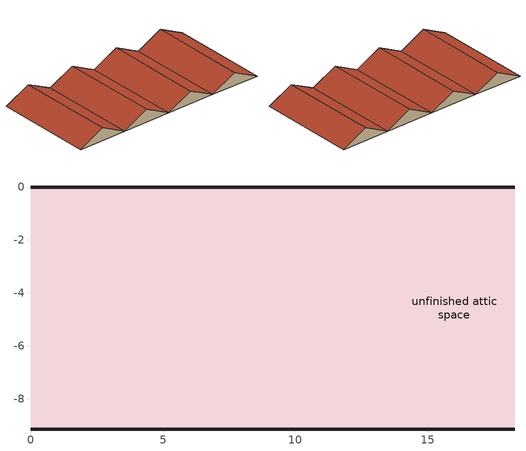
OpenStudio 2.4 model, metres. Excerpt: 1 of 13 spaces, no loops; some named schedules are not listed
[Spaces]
unfinished attic space
 floor to living space (FinInsUnfinUAFloor 1): 0,-9.14 0,0 4.57,0 4.57,-9.14 z2.44
 floor to living space|unit 2 (FinInsUnfinUAFloor 1): 4.57,-9.14 4.57,0 9.14,0 9.14,-9.14 z2.44
 floor to living space|unit 3 (FinInsUnfinUAFloor 1): 9.14,-9.14 9.14,0 13.72,0 13.72,-9.14 z2.44
 floor to living space|unit 4 (FinInsUnfinUAFloor 1): 13.72,-9.14 13.72,0 18.29,0 18.29,-9.14 z2.44
 wall outside (Construction 1): 2.29,-9.14,3.58 0,-9.14,2.44 4.57,-9.14,2.44; 2.29,0,3.58 4.57,0,2.44 0,0,2.44; 6.86,-9.14,3.58 4.57,-9.14,2.44 9.14,-9.14,2.44; 6.86,0,3.58 9.14,0,2.44 4.57,0,2.44; 11.43,-9.14,3.58 9.14,-9.14,2.44 13.72,-9.14,2.44; 11.43,0,3.58 13.72,0,2.44 9.14,0,2.44; 16,-9.14,3.58 13.72,-9.14,2.44 18.29,-9.14,2.44; 16,0,3.58 18.29,0,2.44 13.72,0,2.44
 roof outside (UnfinInsExtRoof 2): 2.29,0,3.58 0,0,2.44 0,-9.14,2.44 2.29,-9.14,3.58; 2.29,-9.14,3.58 4.57,-9.14,2.44 4.57,0,2.44 2.29,0,3.58; 6.86,-9.14,3.58 9.14,-9.14,2.44 9.14,0,2.44 6.86,0,3.58; 6.86,0,3.58 4.57,0,2.44 4.57,-9.14,2.44 6.86,-9.14,3.58; 11.43,-9.14,3.58 13.72,-9.14,2.44 13.72,0,2.44 11.43,0,3.58; 11.43,0,3.58 9.14,0,2.44 9.14,-9.14,2.44 11.43,-9.14,3.58; 16,-9.14,3.58 18.29,-9.14,2.44 18.29,0,2.44 16,0,3.58; 16,0,3.58 13.72,0,2.44 13.72,-9.14,2.44 16,-9.14,3.58
[Building]
Building: Standards Number of Stories=2; Standards Number of Above Ground Stories=1; Standards Building Type=singlefamilyttached; Standards Number of Living Units=4
[Site]
Denver Intl Ap_CO_USA: Latitude {deg}=39.83; Longitude {deg}=-104.65; Time Zone {hr}=-7; Elevation {m}=1650; Terrain=Suburbs
[ClimateZones]
Climate Zone Institution Name 2=Building America; Climate Zone Document Year 2=0; Climate Zone Value 2=Cold
[Site:WaterMainsTemperature]
Calculation Method=Correlation; Annual Average Outdoor Air Temperature {C}=10.8753; Maximum Difference In Monthly Average Outdoor Air Temperatures {deltaC}=23.1524
[Site:GroundTemperature:BuildingSurface]
6.71281, 4.94206, 4.80025, 5.64056, 9.01395, 12.3716, 15.2825, 17.1265, 17.2832, 15.7834, 12.9467, 9.69205
[Site:GroundTemperature:Deep]
10.8753, 10.8753, 10.8753, 10.8753, 10.8753, 10.8753, 10.8753, 10.8753, 10.8753, 10.8753, 10.8753, 10.8753
[Material] Roughness=Rough
Name | Thickness {m} | Conductivity {W/m-K} | Density {kg/m3} | Specific Heat {J/kg-K} | Thermal Absorptance | Solar Absorptance | Visible Absorptance
UAAdditionalCeilingIns | 0.12827 | 0.0411113 | 16.02 | 1046.75
UATrussandIns | 0.0889 | 0.0436674 | 50.7834 | 1165.1
UARoofIns | 0.18415 | 8.02398 | 37.0049 | 1207.88
ResRoofMaterial | 0.009525 | 0.162714 | 1121.4 | 1465.45 | 0.91 | 0.85 | 0.85
ResRoofSheathing | 0.01905 | 0.115458 | 512.64 | 1214.23
ResExtFinish | 0.009525 | 0.089435 | 177.822 | 1046.75 | 0.9 | 0.3 | 0.3
ResCeilingMass1 | 0.0127 | 0.160291 | 801 | 837.4 | 0.9 | 0.3 | 0.1
[Construction]
UnfinInsExtRoof 2: ResRoofMaterial, ResRoofSheathing, UARoofIns
Construction 1: ResExtFinish
FinInsUnfinUAFloor 1: UATrussandIns, UAAdditionalCeilingIns, ResCeilingMass1
[WindowMaterial:Shade]
CoolingShade: Solar Transmittance=0.999; Solar Reflectance=0.00099; Visible Transmittance=0.999; Visible Reflectance=0.00099; Thermal Hemispherical Emissivity=1e-005; Thermal Transmittance=0.999; Thickness {m}=0.0001; Conductivity {W/m-K}=10000; Shade to Glass Distance {m}=0.001; Top Opening Multiplier=0; Bottom Opening Multiplier=0; Left-Side Opening Multiplier=0; Right-Side Opening Multiplier=0; Airflow Permeability=0
[BuildingUnit]
EPWWeatherInfo: Building Unit Type=Residential; Building Unit Feature Name 1=EPWHeaderCity; Building Unit Feature Data Type 1=String; Building Unit Feature Value 1=Denver Intl Ap; Building Unit Feature Name 2=EPWHeaderState; Building Unit Feature Data Type 2=String; Building Unit Feature Value 2=CO; Building Unit Feature Name 3=EPWHeaderCountry; Building Unit Feature Data Type 3=String; Building Unit Feature Value 3=USA; Building Unit Feature Name 4=EPWHeaderDataSource; Building Unit Feature Data Type 4=String; Building Unit Feature Value 4=TMY3; Building Unit Feature Name 5=EPWHeaderStation; Building Unit Feature Data Type 5=String; Building Unit Feature Value 5=725650; Building Unit Feature Name 6=EPWHeaderLatitude; Building Unit Feature Data Type 6=Double; Building Unit Feature Value 6=39.83; Building Unit Feature Name 7=EPWHeaderLongitude; Building Unit Feature Data Type 7=Double; Building Unit Feature Value 7=-104.65; Building Unit Feature Name 8=EPWHeaderTimezone; Building Unit Feature Data Type 8=Double; Building Unit Feature Value 8=-7; Building Unit Feature Name 9=EPWHeaderAltitude; Building Unit Feature Data Type 9=Double; Building Unit Feature Value 9=5413.39; Building Unit Feature Name 10=EPWHeaderLocalPressure; Building Unit Feature Data Type 10=Double; Building Unit Feature Value 10=0.819376; Building Unit Feature Name 11=EPWDataAnnualAvgDrybulb; Building Unit Feature Data Type 11=Double; Building Unit Feature Value 11=51.5756; Building Unit Feature Name 12=EPWDataAnnualMinDrybulb; Building Unit Feature Data Type 12=Double; Building Unit Feature Value 12=-2.92; Building Unit Feature Name 13=EPWDataAnnualMaxDrybulb; Building Unit Feature Data Type 13=Double; Building Unit Feature Value 13=104; Building Unit Feature Name 14=EPWDataCDD50F; Building Unit Feature Data Type 14=Double; Building Unit Feature Value 14=3072.29; Building Unit Feature Name 15=EPWDataCDD65F; Building Unit Feature Data Type 15=Double; Building Unit Feature Value 15=883.62; Building Unit Feature Name 16=EPWDataHDD50F; Building Unit Feature Data Type 16=Double; Building Unit Feature Value 16=2497.19; Building Unit Feature Name 17=EPWDataHDD65F; Building Unit Feature Data Type 17=Double; Building Unit Feature Value 17=5783.52; Building Unit Feature Name 18=EPWDataAnnualAvgWindspeed; Building Unit Feature Data Type 18=Double; Building Unit Feature Value 18=3.91653; Building Unit Feature Name 19=EPWDataMonthlyAvgDrybulbs; Building Unit Feature Data Type 19=String; Building Unit Feature Value 19=33.4191935483871,31.90142857142857,43.02620967741937,42.48624999999999,59.877741935483854,73.57574999999997,72.07975806451608,72.70008064516134,66.49200000000006,50.079112903225806,37.218250000000005,34.582177419354835; Building Unit Feature Name 20=EPWDataMainsDailyTemps; Building Unit Feature Data Type 20=String; Building Unit Feature Value 20=50.07624256468852,49.9657852697145,49.85758155416448,49.751663461543984,49.64806235849292,49.546808925496705,49.447933147800505,49.351464306529365,49.25743097001694,49.16586098534519,49.07678147009777,48.9902188043294,48.906198622753685,48.82474580715159,48.74588447900296,48.66963799234321,48.59602892684719,48.52507908114245,48.45680946635381,48.391240299881055,48.32839099941181,48.26828017717112,48.21092563440966,48.15634435613204,48.10455250606684,48.05556542187992,48.00939761063228,47.96606274448393,47.92557365664505,47.887942337575495,47.853179931434,47.82129673277788,47.79230218351444,47.76620487010481,47.743012521021186,47.72273200445808,47.705369326298396,47.6909296283348,47.679417186747095,47.67083541083581,47.665186842012595,47.662473153047614,47.66269514757414,47.66585275985061,47.67194505478005,47.68097022818702,47.6929256073519,47.70780765180238,47.725611954361966,47.746333242455066,47.769965379668484,47.796501367568624,47.82593334777399,47.85825260428242,47.89344956605221,47.931513809836495,47.972434063270015,48.01619820820728,48.06279328431128,48.11220549289157,48.16442020099056,48.21942194571703,48.2771944388252,48.33772057153844,48.40098241961582,48.466961248660226,48.53563751966634,48.606990894806984,48.68100024345593,48.75764364844555,48.83689841255739,48.91874106524372,49.00314736957813,49.090092329433034,49.179550196882076,49.27149447982511,49.36589794983359,49.46273265021402,49.56196990428706,49.663580323879835,49.76753381802899,49.87379960189182,49.98234620586294,50.09314148489369,50.20615262801157,50.32134616803694,50.43868799149398,50.558143348713074,50.679676864121596,50.80325254672008,50.928833800740556,51.056383436484104,51.18586368133418,51.317236190942644,51.450462060585075,51.58550183668202,51.72231552848283,51.8608626199085,52.001102081550165,52.14299238281953,52.28649150424779,52.431556949929295,52.57814576010629,52.72621452389105,52.87571939212163,53.02661609034733,53.1788599319402,53.33240583132853,53.48720831734851,53.64322154671014,53.80039931757321,53.95869508322959,54.11806196588759,54.27845277055436,54.43981999901223,54.60211586388488,54.76529230278913,54.92930099256811,55.09409336360176,55.25962061419023,55.42583372500605,55.59268347361075,55.76012044903158,55.928095066394164,56.09655758160655,56.26545810609043,56.434746621555234,56.60437299481053,56.77428699261249,56.94443829654001,57.11477651789601,57.28525121262962,57.45581189627462,57.626408058900026,57.79698918006809,57.96750474379542,58.13790425351288,58.30813724701959,58.47815331142689,58.64790209808762,58.81733333750638,58.98639685422639,59.15504258168846,59.32322057705774,59.49088103601378,59.65797430749968,59.8244509084257,59.99026153832327,60.155357093944815,60.319688683805246,60.483207642660695,60.645865545920266,60.80761422398652,60.96840577652046,61.12819258662674,61.28692733495497,61.44456301371288,61.601052940587266,61.756350772568474,61.91041051967448,62.06318655857034,62.21463364607915,62.3647069325804,62.513361975291694,62.66055475143013,62.8062416712492,62.95037959094745,63.092925825445185,63.23383816102518,63.37307486783391,63.510594712239424,63.64635696904234,63.780321433536166,63.91244843341359,64.04269884051503,64.17103408241611,64.29741615385046,64.42180762796467,64.54417166740183,64.66447203521064,64.7826731055766,64.89873987437228,65.01263796952341,65.1243336611879,65.23379387174461,65.3409861855889,65.44587885873234,65.54844082820324,65.64864172124577,65.7464518643145,65.84184229186198,65.93478475491656,66.02525172944816,66.1132164245191,66.19865279021808,66.28153552537464,66.36184008505177,66.43954268781472,66.51462032277367,66.5870507563981,66.65681253910113,66.72388501159155,66.78824831099192,66.84988337672074,66.90877195613707,66.96489660994588,67.01824071736252,67.06878848103484,67.1165249317214,67.16143593272444,67.20350818407641,67.24272922647855,67.27908744499064,67.31257207247062,67.34317319276323,67.37088174363653,67.3956895194656,67.41758917366263,67.43657422085245,67.45263903879312,67.46577887004098,67.47598982335947,67.48326887487147,67.48761386895481,67.48902351888066,67.48749740719454,67.48303598583998,67.47564057602465,67.4653133678291,67.45205741955826,67.43587665683563,67.41677587144085,67.3947607198906,67.36983772176349,67.34201425776935,67.31129856756353,67.27769974730674,67.24122774697138,67.2018933673949,67.15970825708125,67.11468490875131,67.06683665564324,67.016177667564,66.96272294669309,66.9064883231398,66.84749045025528,66.78574679970077,66.72127565627359,66.65409611249221,66.58422806294226,66.51169219838482,66.43650999962918,66.3587037311714,66.27829643460095,66.19531192177712,66.10977476777741,66.0217103036198,65.93114460876124,65.8381045033745,65.74261754040552,65.64471199741399,65.54441686819918,65.44176185421362,65.33677735576744,65.22949446302547,65.11994494680027,65.00816124914347,64.89417647373837,64.77802437609661,64.65973935356176,64.53935643512291,64.41691127104114,64.29244012229206,64.16597984982745,64.03756790365921,63.907242311768954,63.77504166884635,63.64100512485964,63.50517237346182,63.36758364023565,63.22827967078132,63.08730171864996,62.94469153312682,62.8004913468676,62.65474386339169,62.50749224443585,62.35878009717235,62.20865146129508,62.057150795977584,61.90432296670698,61.75021323199739,61.594867229987095,61.43833096492323,61.280650793538065,61.12187341132087,60.96204583868955,60.80121540706591,60.63942974485897,60.47673676336026,60.313184642555285,60.14882181685554,59.98369696075508,59.81785897441608,59.65135696918745,59.484240253061,59.31655831606938,59.14836081563002,58.979697561839586,58.810618502723216,58.6411737094428,58.471413361469004,58.30138773172097,58.131147171678556,57.96074209647117,57.79022296994788,57.61964028973289,57.4490445722713,57.27848633786901,57.10801609573171,56.937684329007,56.7675414798343,56.59763793440687,56.42802400805046,56.25874993032284,56.08986583013886,55.92142172092521,55.75346748580941,55.5860528628474,55.419227430294114,55.253040591921305,55.08754156238711,54.92277935266162,54.75880275551268,54.595660331056436,54.4334003923767,54.27207099121744,54.11171990375278,53.95239461643853,53.79414231194946,53.63700985520665,53.481043779498904,53.32629027270227,53.17279516360208,53.02060390832105,52.86976157685794,52.720312839740515,52.57230195479677,52.42577275404838,52.280768630730314,52.13733252644028,51.995506918421995,51.85533380698598,51.71685470307155,51.580110615953686,51.44514204109864,51.31198894817151,51.180690769199586,51.051286386894986,50.92381412313986,50.79831172763779,50.67481636673449,50.553364612411414,50.433992431455266,50.3167351748068,50.20162756709197; Building Unit Feature Name 21=EPWDataMainsMonthlyTemps; Building Unit Feature Data Type 21=String; Building Unit Feature Value 21=48.74588447900296,47.67194505478005,49.179550196882076,52.87571939212163,57.79698918006809,62.66055475143013,66.19865279021808,67.48902351888066,66.19531192177712,62.65474386339169,57.79022296994788,52.86976157685794; Building Unit Feature Name 22=EPWDataMainsAvgTemp; Building Unit Feature Data Type 22=Double; Building Unit Feature Value 22=57.5779; Building Unit Feature Name 23=EPWDataGroundMonthlyTemps; Building Unit Feature Data Type 23=String; Building Unit Feature Value 23=44.08306285945173,40.89570904991865,40.64045432632048,42.153016571250646,48.225111118704206,54.268919273837525,59.508577937551024,62.82777283423508,63.10975667174995,60.41014950381947,55.304105212311526,49.445696474514364; Building Unit Feature Name 24=EPWDataWSF; Building Unit Feature Data Type 24=Double; Building Unit Feature Value 24=0.59; Building Unit Feature Name 25=EPWDataMonthlyAvgDailyHighDrybulbs; Building Unit Feature Data Type 25=String; Building Unit Feature Value 25=47.41032258064516,46.58642857142857,55.15032258064517,53.708,72.80193548387098,88.67600000000002,86.1858064516129,85.87225806451613,82.082,63.18064516129033,48.73400000000001,48.87935483870968; Building Unit Feature Name 26=EPWDataMonthlyAvgDailyLowDrybulbs; Building Unit Feature Data Type 26=String; Building Unit Feature Value 26=19.347741935483874,19.856428571428573,30.316129032258065,31.112,47.41612903225806,57.901999999999994,59.063870967741934,60.956774193548384,52.352000000000004,38.41612903225806,27.002000000000002,23.02903225806451; Building Unit Feature Name 27=EPWDesignHeatingDrybulb; Building Unit Feature Data Type 27=Double; Building Unit Feature Value 27=6.8; Building Unit Feature Name 28=EPWDesignHeatingWindspeed; Building Unit Feature Data Type 28=Double; Building Unit Feature Value 28=12; Building Unit Feature Name 29=EPWDesignCoolingDrybulb; Building Unit Feature Data Type 29=Double; Building Unit Feature Value 29=91.76; Building Unit Feature Name 30=EPWDesignCoolingWetbulb; Building Unit Feature Data Type 30=Double; Building Unit Feature Value 30=60.08; Building Unit Feature Name 31=EPWDesignCoolingHumidityRatio; Building Unit Feature Data Type 31=Double; Building Unit Feature Value 31=0.00605039; Building Unit Feature Name 32=EPWDesignCoolingWindspeed; Building Unit Feature Data Type 32=Double; Building Unit Feature Value 32=4.2; Building Unit Feature Name 33=EPWDesignDailyTemperatureRange; Building Unit Feature Data Type 33=Double; Building Unit Feature Value 33=27.36; Building Unit Feature Name 34=EPWDesignDehumidDrybulb; Building Unit Feature Data Type 34=Double; Building Unit Feature Value 34=67.28; Building Unit Feature Name 35=EPWDesignDehumidHumidityRatio; Building Unit Feature Data Type 35=Double; Building Unit Feature Value 35=0.0122954; Building Unit Feature Name 36=EPWDesignCoolingDirectNormal; Building Unit Feature Data Type 36=Double; Building Unit Feature Value 36=985; Building Unit Feature Name 37=EPWDesignCoolingDiffuseHorizontal; Building Unit Feature Data Type 37=Double; Building Unit Feature Value 37=84; Building Unit Feature Name 38=SizingInfoSpaceWallsInsulated|finished basement space|unit 2; Building Unit Feature Data Type 38=Boolean; Building Unit Feature Value 38=true; Building Unit Feature Name 39=SizingInfoSpaceCeilingInsulated|finished basement space|unit 2; Building Unit Feature Data Type 39=Boolean; Building Unit Feature Value 39=false; Building Unit Feature Name 40=SizingInfoSpaceWallsInsulated|finished basement space; Building Unit Feature Data Type 40=Boolean; Building Unit Feature Value 40=true; Building Unit Feature Name 41=SizingInfoSpaceCeilingInsulated|finished basement space; Building Unit Feature Data Type 41=Boolean; Building Unit Feature Value 41=false; Building Unit Feature Name 42=SizingInfoSpaceWallsInsulated|finished basement space|unit 3; Building Unit Feature Data Type 42=Boolean; Building Unit Feature Value 42=true; Building Unit Feature Name 43=SizingInfoSpaceCeilingInsulated|finished basement space|unit 3; Building Unit Feature Data Type 43=Boolean; Building Unit Feature Value 43=false; Building Unit Feature Name 44=SizingInfoSpaceWallsInsulated|finished basement space|unit 4; Building Unit Feature Data Type 44=Boolean; Building Unit Feature Value 44=true; Building Unit Feature Name 45=SizingInfoSpaceCeilingInsulated|finished basement space|unit 4; Building Unit Feature Data Type 45=Boolean; Building Unit Feature Value 45=false
[ThermalZone] Use Ideal Air Loads=No
Name | Volume {m3}
unfinished attic zone
res ds_u 2 ret air zone; res ds_u 1 ret air zone; res ds_u 3 ret air zone; res ds_u 4 ret air zone | 0
[Sizing:Zone] Zone Cooling Design Supply Air Temperature Input Method=SupplyAirTemperature; Zone Cooling Design Supply Air Temperature {C}=14; Zone Cooling Design Supply Air Temperature Difference {deltaC}=11.11; Zone Heating Design Supply Air Temperature Input Method=SupplyAirTemperature; Zone Heating Design Supply Air Temperature {C}=40; Zone Heating Design Supply Air Temperature Difference {deltaC}=11.11; Zone Cooling Design Supply Air Humidity Ratio {kg-H2O/kg-air}=0.0085; Zone Heating Design Supply Air Humidity Ratio {kg-H2O/kg-air}=0.008; Cooling Design Air Flow Method=DesignDay; Heating Design Air Flow Method=DesignDay; Account for Dedicated Outdoor Air System=No; Dedicated Outdoor Air System Control Strategy=NeutralSupplyAir; Dedicated Outdoor Air Low Setpoint Temperature for Design {C}=autosize; Dedicated Outdoor Air High Setpoint Temperature for Design {C}=autosize
unfinished attic zone; res ds_u 2 ret air zone; res ds_u 1 ret air zone; res ds_u 3 ret air zone; res ds_u 4 ret air zone
[Space]
Name | Thermal Zone
unfinished attic space | unfinished attic zone
res ds_u 2 ret air space | res ds_u 2 ret air zone
res ds_u 1 ret air space | res ds_u 1 ret air zone
res ds_u 3 ret air space | res ds_u 3 ret air zone
res ds_u 4 ret air space | res ds_u 4 ret air zone
[ShadingControl]
WindowShadingControl: Shading Type=InteriorShade; Shading Device Material=CoolingShade; Shading Control Type=OnIfScheduleAllows; Schedule=residential window shading schedule; Shading Control Is Scheduled=Yes
[SpaceInfiltration:EffectiveLeakageArea]
res infil|unfinished attic space: Space or SpaceType=unfinished attic space; Schedule=Always On Discrete; Effective Air Leakage Area {cm2}=5568.61; Stack Coefficient=7.9433e-05; Wind Coefficient=1.67322e-05
[EnergyManagementSystem:Sensor]
Name | Output Variable or Output Meter | Output Variable or Output Meter Index Key
res_nv_u_2_pb_s; res_nv_u_1_pb_s; res_nv_u_3_pb_s; res_nv_u_4_pb_s | Site Outdoor Air Barometric Pressure
res_nv_u_2_wt_s; res_nv_u_1_wt_s; res_nv_u_3_wt_s; res_nv_u_4_wt_s | Site Outdoor Air Humidity Ratio
res_af_u_2_vw_s; res_af_u_1_vw_s; res_af_u_3_vw_s; res_af_u_4_vw_s | Site Wind Speed
res_infil_u_2_wh_sch_s; res_infil_u_1_wh_sch_s; res_infil_u_3_wh_sch_s; res_infil_u_4_wh_sch_s | Schedule Value | Always On Discrete
res_infil_u_2_range_sch_s | Schedule Value | res infil_u 2 range hood schedule
res_infil_u_2_bath_sch_s | Schedule Value | res infil_u 2 bath exhaust schedule
res_infil_u_2_clothes_dryer_sch_s | Schedule Value | res infil_u 2 clothes dryer exhaust schedule
res_nv_u_2_nva_s | Schedule Value | res nv_u 2 avail schedule
res_nv_u_2_sp_s | Schedule Value | res nv_u 2 temp schedule
res_infil_u_1_range_sch_s | Schedule Value | res infil_u 1 range hood schedule
res_infil_u_1_bath_sch_s | Schedule Value | res infil_u 1 bath exhaust schedule
res_infil_u_1_clothes_dryer_sch_s | Schedule Value | res infil_u 1 clothes dryer exhaust schedule
res_nv_u_1_nva_s | Schedule Value | res nv_u 1 avail schedule
res_nv_u_1_sp_s | Schedule Value | res nv_u 1 temp schedule
res_infil_u_3_range_sch_s | Schedule Value | res infil_u 3 range hood schedule
res_infil_u_3_bath_sch_s | Schedule Value | res infil_u 3 bath exhaust schedule
res_infil_u_3_clothes_dryer_sch_s | Schedule Value | res infil_u 3 clothes dryer exhaust schedule
res_nv_u_3_nva_s | Schedule Value | res nv_u 3 avail schedule
res_nv_u_3_sp_s | Schedule Value | res nv_u 3 temp schedule
res_infil_u_4_range_sch_s | Schedule Value | res infil_u 4 range hood schedule
res_infil_u_4_bath_sch_s | Schedule Value | res infil_u 4 bath exhaust schedule
res_infil_u_4_clothes_dryer_sch_s | Schedule Value | res infil_u 4 clothes dryer exhaust schedule
res_nv_u_4_nva_s | Schedule Value | res nv_u 4 avail schedule
res_nv_u_4_sp_s | Schedule Value | res nv_u 4 temp schedule
[EnergyManagementSystem:Actuator]
Name | Actuated Component | Actuated Component Type | Actuated Component Control Type
res_infil_u_2_flow_act | res infil_u 2 flow | Zone Infiltration | Air Exchange Flow Rate
res_nv_u_2_flow_act | res nv_u 2 flow | Zone Infiltration | Air Exchange Flow Rate
res_infil_u_2_house_exh_fan_load_equip_act | res infil_u 2 house exh fan load equip | ElectricEquipment | Electric Power Level
res_infil_u_2_range_hood_fan_load_equip_act | res infil_u 2 range hood fan load equip | ElectricEquipment | Electric Power Level
res_infil_u_2_bath_exh_fan_load_equip_act | res infil_u 2 bath exh fan load equip | ElectricEquipment | Electric Power Level
res_infil_u_1_flow_act | res infil_u 1 flow | Zone Infiltration | Air Exchange Flow Rate
res_nv_u_1_flow_act | res nv_u 1 flow | Zone Infiltration | Air Exchange Flow Rate
res_infil_u_1_house_exh_fan_load_equip_act | res infil_u 1 house exh fan load equip | ElectricEquipment | Electric Power Level
res_infil_u_1_range_hood_fan_load_equip_act | res infil_u 1 range hood fan load equip | ElectricEquipment | Electric Power Level
res_infil_u_1_bath_exh_fan_load_equip_act | res infil_u 1 bath exh fan load equip | ElectricEquipment | Electric Power Level
res_infil_u_3_flow_act | res infil_u 3 flow | Zone Infiltration | Air Exchange Flow Rate
res_nv_u_3_flow_act | res nv_u 3 flow | Zone Infiltration | Air Exchange Flow Rate
res_infil_u_3_house_exh_fan_load_equip_act | res infil_u 3 house exh fan load equip | ElectricEquipment | Electric Power Level
res_infil_u_3_range_hood_fan_load_equip_act | res infil_u 3 range hood fan load equip | ElectricEquipment | Electric Power Level
res_infil_u_3_bath_exh_fan_load_equip_act | res infil_u 3 bath exh fan load equip | ElectricEquipment | Electric Power Level
res_infil_u_4_flow_act | res infil_u 4 flow | Zone Infiltration | Air Exchange Flow Rate
res_nv_u_4_flow_act | res nv_u 4 flow | Zone Infiltration | Air Exchange Flow Rate
res_infil_u_4_house_exh_fan_load_equip_act | res infil_u 4 house exh fan load equip | ElectricEquipment | Electric Power Level
res_infil_u_4_range_hood_fan_load_equip_act | res infil_u 4 range hood fan load equip | ElectricEquipment | Electric Power Level
res_infil_u_4_bath_exh_fan_load_equip_act | res infil_u 4 bath exh fan load equip | ElectricEquipment | Electric Power Level
[ElectricEquipment:Definition] Design Level Calculation Method=EquipmentLevel; Design Level {W}=0; Fraction Latent=0; Fraction Radiant=0; Fraction Lost=1
res infil_u 2 house exh fan load equip; res infil_u 2 range hood fan load equip; res infil_u 2 bath exh fan load equip; res infil_u 1 house exh fan load equip; res infil_u 1 range hood fan load equip; res infil_u 1 bath exh fan load equip; res infil_u 3 house exh fan load equip; res infil_u 3 range hood fan load equip; res infil_u 3 bath exh fan load equip; res infil_u 4 house exh fan load equip; res infil_u 4 range hood fan load equip; res infil_u 4 bath exh fan load equip
[EnergyManagementSystem:Program]
res_infil_u_2_program: Set p_m = 0.14; Set p_s = 0.22; Set s_m = 270; Set s_s = 370; Set z_m = 9.99744; Set z_s = 2.4384; Set f_t = (((s_m/z_m)^p_m)*((z_s/s_s)^p_s)); Set u_2_VwindL = (f_t*res_af_u_2_vw_s); Set Tdiff = res_af_u_2_tin_s-res_af_u_2_tt_s; Set dT = @Abs Tdiff; Set c = 0.0104; Set Cs = 0.0471; Set Cw = 0.1406; Set n = 0.67; Set sft = (f_t*0.5); Set temp1 = ((c*Cw)*((sft*res_af_u_2_vw_s)^(2*n)))^2; Set Qn = (((c*Cs*(dT^n))^2)+temp1)^0.5; Set Tdiff = res_af_u_2_tin_s-res_af_u_2_tt_s; Set dT = @Abs Tdiff; Set QWHV = res_infil_u_2_wh_sch_s*0.0184; Set Qrange = res_infil_u_2_range_sch_s*0.0472; Set Qdryer = res_infil_u_2_clothes_dryer_sch_s*0.0; Set Qbath = res_infil_u_2_bath_sch_s*0.0472; Set QhpwhOut = 0; Set QhpwhIn = 0; Set QductsOut = res_ds_u_2_lk_exh_fan_equiv; Set QductsIn = res_ds_u_2_lk_sup_fan_equiv; Set Qout = QWHV+Qrange+Qbath+Qdryer+QhpwhOut+QductsOut; Set Qin = QhpwhIn+QductsIn; Set Qu = (@Abs (Qout-Qin)); Set Qb = (@Min Qout Qin); Set faneff_wh = 0.4719474432000001; Set res_infil_u_2_house_exh_fan_load_equip_act = (QWHV*300)/faneff_wh; Set faneff_sp = 0.4719474432000001; Set res_infil_u_2_range_hood_fan_load_equip_act = (Qrange*300)/faneff_sp; Set res_infil_u_2_bath_exh_fan_load_equip_act = (Qbath*300)/faneff_sp; Set Q_acctd_for_elsewhere = QhpwhOut+QhpwhIn+QductsOut+QductsIn; Set res_infil_u_2_flow_act = (((Qu^2)+(Qn^2))^0.5)-Q_acctd_for_elsewhere; Set res_infil_u_2_flow_act = (@Max res_infil_u_2_flow_act 0)
res_nv_u_2_program: Set Tdiff = res_af_u_2_tin_s-res_af_u_2_tt_s; Set dT = (@Abs Tdiff); Set pt = (@RhFnTdbWPb res_af_u_2_tt_s res_nv_u_2_wt_s res_nv_u_2_pb_s); Set NVA = 1429.1184394532572; Set Cs = 8.963020389461627e-05; Set Cw = 6.158219665777789e-05; Set MNV = 0.56633693184; Set MHR = 0.0115; Set MRH = 0.7; Set temp1 = (res_nv_u_2_nva_s*NVA); Set SGNV = temp1*((((Cs*dT)+(Cw*(res_af_u_2_vw_s^2)))^0.5)/1000); If (res_nv_u_2_wt_s<MHR) && (pt<MRH) && (res_af_u_2_tin_s>res_nv_u_2_sp_s); Set temp2 = (res_af_u_2_tin_s-res_nv_u_2_sp_s); Set NVadj1 = temp2/(res_af_u_2_tin_s-res_af_u_2_tt_s); Set NVadj2 = (@Min NVadj1 1); Set NVadj3 = (@Max NVadj2 0); Set NVadj = SGNV*NVadj3; Set res_nv_u_2_flow_act = (@Min NVadj MNV); Else; Set res_nv_u_2_flow_act = 0; EndIf
res_ds_u_2_program: Set res_ds_u_2_lk_sup_fan_equiv = 0; Set res_ds_u_2_lk_exh_fan_equiv = 0
res_infil_u_1_program: Set p_m = 0.14; Set p_s = 0.22; Set s_m = 270; Set s_s = 370; Set z_m = 9.99744; Set z_s = 2.4384; Set f_t = (((s_m/z_m)^p_m)*((z_s/s_s)^p_s)); Set u_1_VwindL = (f_t*res_af_u_1_vw_s); Set Tdiff = res_af_u_1_tin_s-res_af_u_1_tt_s; Set dT = @Abs Tdiff; Set c = 0.0209; Set Cs = 0.0471; Set Cw = 0.1406; Set n = 0.67; Set sft = (f_t*0.5); Set temp1 = ((c*Cw)*((sft*res_af_u_1_vw_s)^(2*n)))^2; Set Qn = (((c*Cs*(dT^n))^2)+temp1)^0.5; Set Tdiff = res_af_u_1_tin_s-res_af_u_1_tt_s; Set dT = @Abs Tdiff; Set QWHV = res_infil_u_1_wh_sch_s*0.0184; Set Qrange = res_infil_u_1_range_sch_s*0.0472; Set Qdryer = res_infil_u_1_clothes_dryer_sch_s*0.0; Set Qbath = res_infil_u_1_bath_sch_s*0.0472; Set QhpwhOut = 0; Set QhpwhIn = 0; Set QductsOut = res_ds_u_1_lk_exh_fan_equiv; Set QductsIn = res_ds_u_1_lk_sup_fan_equiv; Set Qout = QWHV+Qrange+Qbath+Qdryer+QhpwhOut+QductsOut; Set Qin = QhpwhIn+QductsIn; Set Qu = (@Abs (Qout-Qin)); Set Qb = (@Min Qout Qin); Set faneff_wh = 0.4719474432000001; Set res_infil_u_1_house_exh_fan_load_equip_act = (QWHV*300)/faneff_wh; Set faneff_sp = 0.4719474432000001; Set res_infil_u_1_range_hood_fan_load_equip_act = (Qrange*300)/faneff_sp; Set res_infil_u_1_bath_exh_fan_load_equip_act = (Qbath*300)/faneff_sp; Set Q_acctd_for_elsewhere = QhpwhOut+QhpwhIn+QductsOut+QductsIn; Set res_infil_u_1_flow_act = (((Qu^2)+(Qn^2))^0.5)-Q_acctd_for_elsewhere; Set res_infil_u_1_flow_act = (@Max res_infil_u_1_flow_act 0)
res_nv_u_1_program: Set Tdiff = res_af_u_1_tin_s-res_af_u_1_tt_s; Set dT = (@Abs Tdiff); Set pt = (@RhFnTdbWPb res_af_u_1_tt_s res_nv_u_1_wt_s res_nv_u_1_pb_s); Set NVA = 3018.4293253412534; Set Cs = 8.963020389461627e-05; Set Cw = 6.158219665777789e-05; Set MNV = 0.56633693184; Set MHR = 0.0115; Set MRH = 0.7; Set temp1 = (res_nv_u_1_nva_s*NVA); Set SGNV = temp1*((((Cs*dT)+(Cw*(res_af_u_1_vw_s^2)))^0.5)/1000); If (res_nv_u_1_wt_s<MHR) && (pt<MRH) && (res_af_u_1_tin_s>res_nv_u_1_sp_s); Set temp2 = (res_af_u_1_tin_s-res_nv_u_1_sp_s); Set NVadj1 = temp2/(res_af_u_1_tin_s-res_af_u_1_tt_s); Set NVadj2 = (@Min NVadj1 1); Set NVadj3 = (@Max NVadj2 0); Set NVadj = SGNV*NVadj3; Set res_nv_u_1_flow_act = (@Min NVadj MNV); Else; Set res_nv_u_1_flow_act = 0; EndIf
res_ds_u_1_program: Set res_ds_u_1_lk_sup_fan_equiv = 0; Set res_ds_u_1_lk_exh_fan_equiv = 0
res_infil_u_3_program: Set p_m = 0.14; Set p_s = 0.22; Set s_m = 270; Set s_s = 370; Set z_m = 9.99744; Set z_s = 2.4384; Set f_t = (((s_m/z_m)^p_m)*((z_s/s_s)^p_s)); Set u_3_VwindL = (f_t*res_af_u_3_vw_s); Set Tdiff = res_af_u_3_tin_s-res_af_u_3_tt_s; Set dT = @Abs Tdiff; Set c = 0.0104; Set Cs = 0.0471; Set Cw = 0.1406; Set n = 0.67; Set sft = (f_t*0.5); Set temp1 = ((c*Cw)*((sft*res_af_u_3_vw_s)^(2*n)))^2; Set Qn = (((c*Cs*(dT^n))^2)+temp1)^0.5; Set Tdiff = res_af_u_3_tin_s-res_af_u_3_tt_s; Set dT = @Abs Tdiff; Set QWHV = res_infil_u_3_wh_sch_s*0.0184; Set Qrange = res_infil_u_3_range_sch_s*0.0472; Set Qdryer = res_infil_u_3_clothes_dryer_sch_s*0.0; Set Qbath = res_infil_u_3_bath_sch_s*0.0472; Set QhpwhOut = 0; Set QhpwhIn = 0; Set QductsOut = res_ds_u_3_lk_exh_fan_equiv; Set QductsIn = res_ds_u_3_lk_sup_fan_equiv; Set Qout = QWHV+Qrange+Qbath+Qdryer+QhpwhOut+QductsOut; Set Qin = QhpwhIn+QductsIn; Set Qu = (@Abs (Qout-Qin)); Set Qb = (@Min Qout Qin); Set faneff_wh = 0.4719474432000001; Set res_infil_u_3_house_exh_fan_load_equip_act = (QWHV*300)/faneff_wh; Set faneff_sp = 0.4719474432000001; Set res_infil_u_3_range_hood_fan_load_equip_act = (Qrange*300)/faneff_sp; Set res_infil_u_3_bath_exh_fan_load_equip_act = (Qbath*300)/faneff_sp; Set Q_acctd_for_elsewhere = QhpwhOut+QhpwhIn+QductsOut+QductsIn; Set res_infil_u_3_flow_act = (((Qu^2)+(Qn^2))^0.5)-Q_acctd_for_elsewhere; Set res_infil_u_3_flow_act = (@Max res_infil_u_3_flow_act 0)
res_nv_u_3_program: Set Tdiff = res_af_u_3_tin_s-res_af_u_3_tt_s; Set dT = (@Abs Tdiff); Set pt = (@RhFnTdbWPb res_af_u_3_tt_s res_nv_u_3_wt_s res_nv_u_3_pb_s); Set NVA = 1429.1184394533589; Set Cs = 8.963020389461627e-05; Set Cw = 6.158219665777789e-05; Set MNV = 0.56633693184; Set MHR = 0.0115; Set MRH = 0.7; Set temp1 = (res_nv_u_3_nva_s*NVA); Set SGNV = temp1*((((Cs*dT)+(Cw*(res_af_u_3_vw_s^2)))^0.5)/1000); If (res_nv_u_3_wt_s<MHR) && (pt<MRH) && (res_af_u_3_tin_s>res_nv_u_3_sp_s); Set temp2 = (res_af_u_3_tin_s-res_nv_u_3_sp_s); Set NVadj1 = temp2/(res_af_u_3_tin_s-res_af_u_3_tt_s); Set NVadj2 = (@Min NVadj1 1); Set NVadj3 = (@Max NVadj2 0); Set NVadj = SGNV*NVadj3; Set res_nv_u_3_flow_act = (@Min NVadj MNV); Else; Set res_nv_u_3_flow_act = 0; EndIf
res_ds_u_3_program: Set res_ds_u_3_lk_sup_fan_equiv = 0; Set res_ds_u_3_lk_exh_fan_equiv = 0
res_infil_u_4_program: Set p_m = 0.14; Set p_s = 0.22; Set s_m = 270; Set s_s = 370; Set z_m = 9.99744; Set z_s = 2.4384; Set f_t = (((s_m/z_m)^p_m)*((z_s/s_s)^p_s)); Set u_4_VwindL = (f_t*res_af_u_4_vw_s); Set Tdiff = res_af_u_4_tin_s-res_af_u_4_tt_s; Set dT = @Abs Tdiff; Set c = 0.0209; Set Cs = 0.0471; Set Cw = 0.1406; Set n = 0.67; Set sft = (f_t*0.5); Set temp1 = ((c*Cw)*((sft*res_af_u_4_vw_s)^(2*n)))^2; Set Qn = (((c*Cs*(dT^n))^2)+temp1)^0.5; Set Tdiff = res_af_u_4_tin_s-res_af_u_4_tt_s; Set dT = @Abs Tdiff; Set QWHV = res_infil_u_4_wh_sch_s*0.0184; Set Qrange = res_infil_u_4_range_sch_s*0.0472; Set Qdryer = res_infil_u_4_clothes_dryer_sch_s*0.0; Set Qbath = res_infil_u_4_bath_sch_s*0.0472; Set QhpwhOut = 0; Set QhpwhIn = 0; Set QductsOut = res_ds_u_4_lk_exh_fan_equiv; Set QductsIn = res_ds_u_4_lk_sup_fan_equiv; Set Qout = QWHV+Qrange+Qbath+Qdryer+QhpwhOut+QductsOut; Set Qin = QhpwhIn+QductsIn; Set Qu = (@Abs (Qout-Qin)); Set Qb = (@Min Qout Qin); Set faneff_wh = 0.4719474432000001; Set res_infil_u_4_house_exh_fan_load_equip_act = (QWHV*300)/faneff_wh; Set faneff_sp = 0.4719474432000001; Set res_infil_u_4_range_hood_fan_load_equip_act = (Qrange*300)/faneff_sp; Set res_infil_u_4_bath_exh_fan_load_equip_act = (Qbath*300)/faneff_sp; Set Q_acctd_for_elsewhere = QhpwhOut+QhpwhIn+QductsOut+QductsIn; Set res_infil_u_4_flow_act = (((Qu^2)+(Qn^2))^0.5)-Q_acctd_for_elsewhere; Set res_infil_u_4_flow_act = (@Max res_infil_u_4_flow_act 0)
res_nv_u_4_program: Set Tdiff = res_af_u_4_tin_s-res_af_u_4_tt_s; Set dT = (@Abs Tdiff); Set pt = (@RhFnTdbWPb res_af_u_4_tt_s res_nv_u_4_wt_s res_nv_u_4_pb_s); Set NVA = 3018.4293253412743; Set Cs = 8.963020389461627e-05; Set Cw = 6.158219665777789e-05; Set MNV = 0.5663369318400001; Set MHR = 0.0115; Set MRH = 0.7; Set temp1 = (res_nv_u_4_nva_s*NVA); Set SGNV = temp1*((((Cs*dT)+(Cw*(res_af_u_4_vw_s^2)))^0.5)/1000); If (res_nv_u_4_wt_s<MHR) && (pt<MRH) && (res_af_u_4_tin_s>res_nv_u_4_sp_s); Set temp2 = (res_af_u_4_tin_s-res_nv_u_4_sp_s); Set NVadj1 = temp2/(res_af_u_4_tin_s-res_af_u_4_tt_s); Set NVadj2 = (@Min NVadj1 1); Set NVadj3 = (@Max NVadj2 0); Set NVadj = SGNV*NVadj3; Set res_nv_u_4_flow_act = (@Min NVadj MNV); Else; Set res_nv_u_4_flow_act = 0; EndIf
res_ds_u_4_program: Set res_ds_u_4_lk_sup_fan_equiv = 0; Set res_ds_u_4_lk_exh_fan_equiv = 0
[EnergyManagementSystem:OutputVariable] Type of Data in Variable=Averaged; Update Frequency=ZoneTimestep; Units=m/s
Name | EMS Variable | EMS Program or Subroutine
res infil_u 2 loc w spd | u_2_VwindL | res_infil_u_2_program
res infil_u 1 loc w spd | u_1_VwindL | res_infil_u_1_program
res infil_u 3 loc w spd | u_3_VwindL | res_infil_u_3_program
res infil_u 4 loc w spd | u_4_VwindL | res_infil_u_4_program
[EnergyManagementSystem:ProgramCallingManager]
res af_u 2 program calling manager: BeginTimestepBeforePredictor; res_infil_u_2_program; res_nv_u_2_program
res ds_u 2 program calling manager: EndOfSystemTimestepAfterHVACReporting; res_ds_u_2_program
res af_u 1 program calling manager: BeginTimestepBeforePredictor; res_infil_u_1_program; res_nv_u_1_program
res ds_u 1 program calling manager: EndOfSystemTimestepAfterHVACReporting; res_ds_u_1_program
res af_u 3 program calling manager: BeginTimestepBeforePredictor; res_infil_u_3_program; res_nv_u_3_program
res ds_u 3 program calling manager: EndOfSystemTimestepAfterHVACReporting; res_ds_u_3_program
res af_u 4 program calling manager: BeginTimestepBeforePredictor; res_infil_u_4_program; res_nv_u_4_program
res ds_u 4 program calling manager: EndOfSystemTimestepAfterHVACReporting; res_ds_u_4_program
[AirLoopHVAC:ReturnPlenum]
Name | ThermalZone
Air Loop HVAC Return Plenum 1 | res ds_u 2 ret air zone
Air Loop HVAC Return Plenum 2 | res ds_u 1 ret air zone
Air Loop HVAC Return Plenum 3 | res ds_u 3 ret air zone
Air Loop HVAC Return Plenum 4 | res ds_u 4 ret air zone
[Schedule:Ruleset]
Name | Default Day Schedule
residential window shading schedule | Schedule Day 3
res infil_u 2 bath exhaust schedule | Schedule Day 8
res infil_u 2 clothes dryer exhaust schedule | Schedule Day 9
res infil_u 2 range hood schedule | Schedule Day 10
res nv_u 2 temp schedule | Schedule Day 13
res nv_u 2 avail schedule | Schedule Day 14
res infil_u 1 bath exhaust schedule | Schedule Day 15
res infil_u 1 clothes dryer exhaust schedule | Schedule Day 16
res infil_u 1 range hood schedule | Schedule Day 17
res nv_u 1 temp schedule | Schedule Day 20
res nv_u 1 avail schedule | Schedule Day 21
res infil_u 3 bath exhaust schedule | Schedule Day 22
res infil_u 3 clothes dryer exhaust schedule | Schedule Day 23
res infil_u 3 range hood schedule | Schedule Day 24
res nv_u 3 temp schedule | Schedule Day 27
res nv_u 3 avail schedule | Schedule Day 28
res infil_u 4 bath exhaust schedule | Schedule Day 29
res infil_u 4 clothes dryer exhaust schedule | Schedule Day 30
res infil_u 4 range hood schedule | Schedule Day 31
res nv_u 4 temp schedule | Schedule Day 34
res nv_u 4 avail schedule | Schedule Day 35
[Schedule:Day]
Schedule Day 3; Schedule Day 8; Schedule Day 9; Schedule Day 10; Schedule Day 13; Schedule Day 14; Schedule Day 15; Schedule Day 16; Schedule Day 17; Schedule Day 21: 24, 0, 0
residential window shading schedule allday1; residential window shading schedule allday2; residential window shading schedule allday3; residential window shading schedule allday4; residential window shading schedule allday11; residential window shading schedule allday12: 1, 0, 0, 2, 0, 0, 3, 0, 0, 4, 0, 0, 5, 0, 0, 6, 0, 0, 7, 0, 0, 8, 0, 0, 9, 0, 0, 10, 0, 0, 11, 0, 0, 12, 0, 0, 13, 0, 0, 14, 0, 0, 15, 0, 0, 16, 0, 0, 17, 0, 0, 18, 0, 0, 19, 0, 0, 20, 0, 0, 21, 0, 0, 22, 0, 0, 23, 0, 0, 24, 0, 0
residential window shading schedule allday5; residential window shading schedule allday6; residential window shading schedule allday7; residential window shading schedule allday8; residential window shading schedule allday9; residential window shading schedule allday10: 1, 0, 1, 2, 0, 1, 3, 0, 1, 4, 0, 1, 5, 0, 1, 6, 0, 1, 7, 0, 1, 8, 0, 1, 9, 0, 1, 10, 0, 1, 11, 0, 1, 12, 0, 1, 13, 0, 1, 14, 0, 1, 15, 0, 1, 16, 0, 1, 17, 0, 1, 18, 0, 1, 19, 0, 1, 20, 0, 1, 21, 0, 1, 22, 0, 1, 23, 0, 1, 24, 0, 1
[Schedule:Rule] Apply Monday=Yes; Apply Wednesday=Yes; Apply Friday=Yes; Date Specification Type=DateRange; Start Day=1
Name | Schedule Ruleset | Rule Order | Day Schedule | Apply Sunday | Apply Tuesday | Apply Thursday | Apply Saturday | Start Month | End Month | End Day
residential window shading schedule allday ruleset1 | residential window shading schedule | 11 | residential window shading schedule allday1 | Yes | Yes | Yes | Yes | 1 | 1 | 31
residential window shading schedule allday ruleset2 | residential window shading schedule | 10 | residential window shading schedule allday2 | Yes | Yes | Yes | Yes | 2 | 2 | 28
residential window shading schedule allday ruleset3 | residential window shading schedule | 9 | residential window shading schedule allday3 | Yes | Yes | Yes | Yes | 3 | 3 | 31
residential window shading schedule allday ruleset4 | residential window shading schedule | 8 | residential window shading schedule allday4 | Yes | Yes | Yes | Yes | 4 | 4 | 30
residential window shading schedule allday ruleset5 | residential window shading schedule | 7 | residential window shading schedule allday5 | Yes | Yes | Yes | Yes | 5 | 5 | 31
residential window shading schedule allday ruleset6 | residential window shading schedule | 6 | residential window shading schedule allday6 | Yes | Yes | Yes | Yes | 6 | 6 | 30
residential window shading schedule allday ruleset7 | residential window shading schedule | 5 | residential window shading schedule allday7 | Yes | Yes | Yes | Yes | 7 | 7 | 31
residential window shading schedule allday ruleset8 | residential window shading schedule | 4 | residential window shading schedule allday8 | Yes | Yes | Yes | Yes | 8 | 8 | 31
residential window shading schedule allday ruleset9 | residential window shading schedule | 3 | residential window shading schedule allday9 | Yes | Yes | Yes | Yes | 9 | 9 | 30
residential window shading schedule allday ruleset10 | residential window shading schedule | 2 | residential window shading schedule allday10 | Yes | Yes | Yes | Yes | 10 | 10 | 31
residential window shading schedule allday ruleset11 | residential window shading schedule | 1 | residential window shading schedule allday11 | Yes | Yes | Yes | Yes | 11 | 11 | 30
residential window shading schedule allday ruleset12 | residential window shading schedule | 0 | residential window shading schedule allday12 | Yes | Yes | Yes | Yes | 12 | 12 | 31
res infil_u 2 bath exhaust schedule allday ruleset1 | res infil_u 2 bath exhaust schedule | 11 | res infil_u 2 bath exhaust schedule allday1 | Yes | Yes | Yes | Yes | 1 | 1 | 31
res infil_u 2 bath exhaust schedule allday ruleset2 | res infil_u 2 bath exhaust schedule | 10 | res infil_u 2 bath exhaust schedule allday2 | Yes | Yes | Yes | Yes | 2 | 2 | 28
res infil_u 2 bath exhaust schedule allday ruleset3 | res infil_u 2 bath exhaust schedule | 9 | res infil_u 2 bath exhaust schedule allday3 | Yes | Yes | Yes | Yes | 3 | 3 | 31
res infil_u 2 bath exhaust schedule allday ruleset4 | res infil_u 2 bath exhaust schedule | 8 | res infil_u 2 bath exhaust schedule allday4 | Yes | Yes | Yes | Yes | 4 | 4 | 30
res infil_u 2 bath exhaust schedule allday ruleset5 | res infil_u 2 bath exhaust schedule | 7 | res infil_u 2 bath exhaust schedule allday5 | Yes | Yes | Yes | Yes | 5 | 5 | 31
res infil_u 2 bath exhaust schedule allday ruleset6 | res infil_u 2 bath exhaust schedule | 6 | res infil_u 2 bath exhaust schedule allday6 | Yes | Yes | Yes | Yes | 6 | 6 | 30
res infil_u 2 bath exhaust schedule allday ruleset7 | res infil_u 2 bath exhaust schedule | 5 | res infil_u 2 bath exhaust schedule allday7 | Yes | Yes | Yes | Yes | 7 | 7 | 31
res infil_u 2 bath exhaust schedule allday ruleset8 | res infil_u 2 bath exhaust schedule | 4 | res infil_u 2 bath exhaust schedule allday8 | Yes | Yes | Yes | Yes | 8 | 8 | 31
res infil_u 2 bath exhaust schedule allday ruleset9 | res infil_u 2 bath exhaust schedule | 3 | res infil_u 2 bath exhaust schedule allday9 | Yes | Yes | Yes | Yes | 9 | 9 | 30
res infil_u 2 bath exhaust schedule allday ruleset10 | res infil_u 2 bath exhaust schedule | 2 | res infil_u 2 bath exhaust schedule allday10 | Yes | Yes | Yes | Yes | 10 | 10 | 31
res infil_u 2 bath exhaust schedule allday ruleset11 | res infil_u 2 bath exhaust schedule | 1 | res infil_u 2 bath exhaust schedule allday11 | Yes | Yes | Yes | Yes | 11 | 11 | 30
res infil_u 2 bath exhaust schedule allday ruleset12 | res infil_u 2 bath exhaust schedule | 0 | res infil_u 2 bath exhaust schedule allday12 | Yes | Yes | Yes | Yes | 12 | 12 | 31
res infil_u 2 clothes dryer exhaust schedule allday ruleset1 | res infil_u 2 clothes dryer exhaust schedule | 11 | res infil_u 2 clothes dryer exhaust schedule allday1 | Yes | Yes | Yes | Yes | 1 | 1 | 31
res infil_u 2 clothes dryer exhaust schedule allday ruleset2 | res infil_u 2 clothes dryer exhaust schedule | 10 | res infil_u 2 clothes dryer exhaust schedule allday2 | Yes | Yes | Yes | Yes | 2 | 2 | 28
res infil_u 2 clothes dryer exhaust schedule allday ruleset3 | res infil_u 2 clothes dryer exhaust schedule | 9 | res infil_u 2 clothes dryer exhaust schedule allday3 | Yes | Yes | Yes | Yes | 3 | 3 | 31
res infil_u 2 clothes dryer exhaust schedule allday ruleset4 | res infil_u 2 clothes dryer exhaust schedule | 8 | res infil_u 2 clothes dryer exhaust schedule allday4 | Yes | Yes | Yes | Yes | 4 | 4 | 30
res infil_u 2 clothes dryer exhaust schedule allday ruleset5 | res infil_u 2 clothes dryer exhaust schedule | 7 | res infil_u 2 clothes dryer exhaust schedule allday5 | Yes | Yes | Yes | Yes | 5 | 5 | 31
res infil_u 2 clothes dryer exhaust schedule allday ruleset6 | res infil_u 2 clothes dryer exhaust schedule | 6 | res infil_u 2 clothes dryer exhaust schedule allday6 | Yes | Yes | Yes | Yes | 6 | 6 | 30
res infil_u 2 clothes dryer exhaust schedule allday ruleset7 | res infil_u 2 clothes dryer exhaust schedule | 5 | res infil_u 2 clothes dryer exhaust schedule allday7 | Yes | Yes | Yes | Yes | 7 | 7 | 31
res infil_u 2 clothes dryer exhaust schedule allday ruleset8 | res infil_u 2 clothes dryer exhaust schedule | 4 | res infil_u 2 clothes dryer exhaust schedule allday8 | Yes | Yes | Yes | Yes | 8 | 8 | 31
res infil_u 2 clothes dryer exhaust schedule allday ruleset9 | res infil_u 2 clothes dryer exhaust schedule | 3 | res infil_u 2 clothes dryer exhaust schedule allday9 | Yes | Yes | Yes | Yes | 9 | 9 | 30
res infil_u 2 clothes dryer exhaust schedule allday ruleset10 | res infil_u 2 clothes dryer exhaust schedule | 2 | res infil_u 2 clothes dryer exhaust schedule allday10 | Yes | Yes | Yes | Yes | 10 | 10 | 31
res infil_u 2 clothes dryer exhaust schedule allday ruleset11 | res infil_u 2 clothes dryer exhaust schedule | 1 | res infil_u 2 clothes dryer exhaust schedule allday11 | Yes | Yes | Yes | Yes | 11 | 11 | 30
res infil_u 2 clothes dryer exhaust schedule allday ruleset12 | res infil_u 2 clothes dryer exhaust schedule | 0 | res infil_u 2 clothes dryer exhaust schedule allday12 | Yes | Yes | Yes | Yes | 12 | 12 | 31
res infil_u 2 range hood schedule allday ruleset1 | res infil_u 2 range hood schedule | 11 | res infil_u 2 range hood schedule allday1 | Yes | Yes | Yes | Yes | 1 | 1 | 31
res infil_u 2 range hood schedule allday ruleset2 | res infil_u 2 range hood schedule | 10 | res infil_u 2 range hood schedule allday2 | Yes | Yes | Yes | Yes | 2 | 2 | 28
res infil_u 2 range hood schedule allday ruleset3 | res infil_u 2 range hood schedule | 9 | res infil_u 2 range hood schedule allday3 | Yes | Yes | Yes | Yes | 3 | 3 | 31
res infil_u 2 range hood schedule allday ruleset4 | res infil_u 2 range hood schedule | 8 | res infil_u 2 range hood schedule allday4 | Yes | Yes | Yes | Yes | 4 | 4 | 30
res infil_u 2 range hood schedule allday ruleset5 | res infil_u 2 range hood schedule | 7 | res infil_u 2 range hood schedule allday5 | Yes | Yes | Yes | Yes | 5 | 5 | 31
res infil_u 2 range hood schedule allday ruleset6 | res infil_u 2 range hood schedule | 6 | res infil_u 2 range hood schedule allday6 | Yes | Yes | Yes | Yes | 6 | 6 | 30
res infil_u 2 range hood schedule allday ruleset7 | res infil_u 2 range hood schedule | 5 | res infil_u 2 range hood schedule allday7 | Yes | Yes | Yes | Yes | 7 | 7 | 31
res infil_u 2 range hood schedule allday ruleset8 | res infil_u 2 range hood schedule | 4 | res infil_u 2 range hood schedule allday8 | Yes | Yes | Yes | Yes | 8 | 8 | 31
res infil_u 2 range hood schedule allday ruleset9 | res infil_u 2 range hood schedule | 3 | res infil_u 2 range hood schedule allday9 | Yes | Yes | Yes | Yes | 9 | 9 | 30
res infil_u 2 range hood schedule allday ruleset10 | res infil_u 2 range hood schedule | 2 | res infil_u 2 range hood schedule allday10 | Yes | Yes | Yes | Yes | 10 | 10 | 31
res infil_u 2 range hood schedule allday ruleset11 | res infil_u 2 range hood schedule | 1 | res infil_u 2 range hood schedule allday11 | Yes | Yes | Yes | Yes | 11 | 11 | 30
res infil_u 2 range hood schedule allday ruleset12 | res infil_u 2 range hood schedule | 0 | res infil_u 2 range hood schedule allday12 | Yes | Yes | Yes | Yes | 12 | 12 | 31
res nv_u 2 temp schedule allday ruleset1 | res nv_u 2 temp schedule | 11 | res nv_u 2 temp schedule allday1 | Yes | Yes | Yes | Yes | 1 | 1 | 31
res nv_u 2 temp schedule allday ruleset2 | res nv_u 2 temp schedule | 10 | res nv_u 2 temp schedule allday2 | Yes | Yes | Yes | Yes | 2 | 2 | 28
res nv_u 2 temp schedule allday ruleset3 | res nv_u 2 temp schedule | 9 | res nv_u 2 temp schedule allday3 | Yes | Yes | Yes | Yes | 3 | 3 | 31
res nv_u 2 temp schedule allday ruleset4 | res nv_u 2 temp schedule | 8 | res nv_u 2 temp schedule allday4 | Yes | Yes | Yes | Yes | 4 | 4 | 30
res nv_u 2 temp schedule allday ruleset5 | res nv_u 2 temp schedule | 7 | res nv_u 2 temp schedule allday5 | Yes | Yes | Yes | Yes | 5 | 5 | 31
res nv_u 2 temp schedule allday ruleset6 | res nv_u 2 temp schedule | 6 | res nv_u 2 temp schedule allday6 | Yes | Yes | Yes | Yes | 6 | 6 | 30
res nv_u 2 temp schedule allday ruleset7 | res nv_u 2 temp schedule | 5 | res nv_u 2 temp schedule allday7 | Yes | Yes | Yes | Yes | 7 | 7 | 31
res nv_u 2 temp schedule allday ruleset8 | res nv_u 2 temp schedule | 4 | res nv_u 2 temp schedule allday8 | Yes | Yes | Yes | Yes | 8 | 8 | 31
res nv_u 2 temp schedule allday ruleset9 | res nv_u 2 temp schedule | 3 | res nv_u 2 temp schedule allday9 | Yes | Yes | Yes | Yes | 9 | 9 | 30
res nv_u 2 temp schedule allday ruleset10 | res nv_u 2 temp schedule | 2 | res nv_u 2 temp schedule allday10 | Yes | Yes | Yes | Yes | 10 | 10 | 31
res nv_u 2 temp schedule allday ruleset11 | res nv_u 2 temp schedule | 1 | res nv_u 2 temp schedule allday11 | Yes | Yes | Yes | Yes | 11 | 11 | 30
res nv_u 2 temp schedule allday ruleset12 | res nv_u 2 temp schedule | 0 | res nv_u 2 temp schedule allday12 | Yes | Yes | Yes | Yes | 12 | 12 | 31
res nv_u 2 availability schedule allday ruleset1 on | res nv_u 2 avail schedule | 11 | res nv_u 2 availability schedule allday1 on |  |  |  |  | 1 | 1 | 31
res nv_u 2 availability schedule allday ruleset2 on | res nv_u 2 avail schedule | 10 | res nv_u 2 availability schedule allday1 on 1 |  |  |  |  | 2 | 2 | 28
res nv_u 2 availability schedule allday ruleset3 on | res nv_u 2 avail schedule | 9 | res nv_u 2 availability schedule allday1 on 2 |  |  |  |  | 3 | 3 | 31
res nv_u 2 availability schedule allday ruleset4 on | res nv_u 2 avail schedule | 8 | res nv_u 2 availability schedule allday1 on 3 |  |  |  |  | 4 | 4 | 30
res nv_u 2 availability schedule allday ruleset5 on | res nv_u 2 avail schedule | 7 | res nv_u 2 availability schedule allday1 on 4 |  |  |  |  | 5 | 5 | 31
res nv_u 2 availability schedule allday ruleset6 on | res nv_u 2 avail schedule | 6 | res nv_u 2 availability schedule allday1 on 5 |  |  |  |  | 6 | 6 | 30
res nv_u 2 availability schedule allday ruleset7 on | res nv_u 2 avail schedule | 5 | res nv_u 2 availability schedule allday1 on 6 |  |  |  |  | 7 | 7 | 31
res nv_u 2 availability schedule allday ruleset8 on | res nv_u 2 avail schedule | 4 | res nv_u 2 availability schedule allday1 on 7 |  |  |  |  | 8 | 8 | 31
res nv_u 2 availability schedule allday ruleset9 on | res nv_u 2 avail schedule | 3 | res nv_u 2 availability schedule allday1 on 8 |  |  |  |  | 9 | 9 | 30
res nv_u 2 availability schedule allday ruleset10 on | res nv_u 2 avail schedule | 2 | res nv_u 2 availability schedule allday1 on 9 |  |  |  |  | 10 | 10 | 31
res nv_u 2 availability schedule allday ruleset11 on | res nv_u 2 avail schedule | 1 | res nv_u 2 availability schedule allday1 on 10 |  |  |  |  | 11 | 11 | 30
res nv_u 2 availability schedule allday ruleset12 on | res nv_u 2 avail schedule | 0 | res nv_u 2 availability schedule allday1 on 11 |  |  |  |  | 12 | 12 | 31
res infil_u 1 bath exhaust schedule allday ruleset1 | res infil_u 1 bath exhaust schedule | 11 | res infil_u 1 bath exhaust schedule allday1 | Yes | Yes | Yes | Yes | 1 | 1 | 31
res infil_u 1 bath exhaust schedule allday ruleset2 | res infil_u 1 bath exhaust schedule | 10 | res infil_u 1 bath exhaust schedule allday2 | Yes | Yes | Yes | Yes | 2 | 2 | 28
res infil_u 1 bath exhaust schedule allday ruleset3 | res infil_u 1 bath exhaust schedule | 9 | res infil_u 1 bath exhaust schedule allday3 | Yes | Yes | Yes | Yes | 3 | 3 | 31
res infil_u 1 bath exhaust schedule allday ruleset4 | res infil_u 1 bath exhaust schedule | 8 | res infil_u 1 bath exhaust schedule allday4 | Yes | Yes | Yes | Yes | 4 | 4 | 30
res infil_u 1 bath exhaust schedule allday ruleset5 | res infil_u 1 bath exhaust schedule | 7 | res infil_u 1 bath exhaust schedule allday5 | Yes | Yes | Yes | Yes | 5 | 5 | 31
res infil_u 1 bath exhaust schedule allday ruleset6 | res infil_u 1 bath exhaust schedule | 6 | res infil_u 1 bath exhaust schedule allday6 | Yes | Yes | Yes | Yes | 6 | 6 | 30
res infil_u 1 bath exhaust schedule allday ruleset7 | res infil_u 1 bath exhaust schedule | 5 | res infil_u 1 bath exhaust schedule allday7 | Yes | Yes | Yes | Yes | 7 | 7 | 31
res infil_u 1 bath exhaust schedule allday ruleset8 | res infil_u 1 bath exhaust schedule | 4 | res infil_u 1 bath exhaust schedule allday8 | Yes | Yes | Yes | Yes | 8 | 8 | 31
res infil_u 1 bath exhaust schedule allday ruleset9 | res infil_u 1 bath exhaust schedule | 3 | res infil_u 1 bath exhaust schedule allday9 | Yes | Yes | Yes | Yes | 9 | 9 | 30
res infil_u 1 bath exhaust schedule allday ruleset10 | res infil_u 1 bath exhaust schedule | 2 | res infil_u 1 bath exhaust schedule allday10 | Yes | Yes | Yes | Yes | 10 | 10 | 31
res infil_u 1 bath exhaust schedule allday ruleset11 | res infil_u 1 bath exhaust schedule | 1 | res infil_u 1 bath exhaust schedule allday11 | Yes | Yes | Yes | Yes | 11 | 11 | 30
res infil_u 1 bath exhaust schedule allday ruleset12 | res infil_u 1 bath exhaust schedule | 0 | res infil_u 1 bath exhaust schedule allday12 | Yes | Yes | Yes | Yes | 12 | 12 | 31
res infil_u 1 clothes dryer exhaust schedule allday ruleset1 | res infil_u 1 clothes dryer exhaust schedule | 11 | res infil_u 1 clothes dryer exhaust schedule allday1 | Yes | Yes | Yes | Yes | 1 | 1 | 31
res infil_u 1 clothes dryer exhaust schedule allday ruleset2 | res infil_u 1 clothes dryer exhaust schedule | 10 | res infil_u 1 clothes dryer exhaust schedule allday2 | Yes | Yes | Yes | Yes | 2 | 2 | 28
res infil_u 1 clothes dryer exhaust schedule allday ruleset3 | res infil_u 1 clothes dryer exhaust schedule | 9 | res infil_u 1 clothes dryer exhaust schedule allday3 | Yes | Yes | Yes | Yes | 3 | 3 | 31
res infil_u 1 clothes dryer exhaust schedule allday ruleset4 | res infil_u 1 clothes dryer exhaust schedule | 8 | res infil_u 1 clothes dryer exhaust schedule allday4 | Yes | Yes | Yes | Yes | 4 | 4 | 30
res infil_u 1 clothes dryer exhaust schedule allday ruleset5 | res infil_u 1 clothes dryer exhaust schedule | 7 | res infil_u 1 clothes dryer exhaust schedule allday5 | Yes | Yes | Yes | Yes | 5 | 5 | 31
res infil_u 1 clothes dryer exhaust schedule allday ruleset6 | res infil_u 1 clothes dryer exhaust schedule | 6 | res infil_u 1 clothes dryer exhaust schedule allday6 | Yes | Yes | Yes | Yes | 6 | 6 | 30
res infil_u 1 clothes dryer exhaust schedule allday ruleset7 | res infil_u 1 clothes dryer exhaust schedule | 5 | res infil_u 1 clothes dryer exhaust schedule allday7 | Yes | Yes | Yes | Yes | 7 | 7 | 31
res infil_u 1 clothes dryer exhaust schedule allday ruleset8 | res infil_u 1 clothes dryer exhaust schedule | 4 | res infil_u 1 clothes dryer exhaust schedule allday8 | Yes | Yes | Yes | Yes | 8 | 8 | 31
res infil_u 1 clothes dryer exhaust schedule allday ruleset9 | res infil_u 1 clothes dryer exhaust schedule | 3 | res infil_u 1 clothes dryer exhaust schedule allday9 | Yes | Yes | Yes | Yes | 9 | 9 | 30
res infil_u 1 clothes dryer exhaust schedule allday ruleset10 | res infil_u 1 clothes dryer exhaust schedule | 2 | res infil_u 1 clothes dryer exhaust schedule allday10 | Yes | Yes | Yes | Yes | 10 | 10 | 31
res infil_u 1 clothes dryer exhaust schedule allday ruleset11 | res infil_u 1 clothes dryer exhaust schedule | 1 | res infil_u 1 clothes dryer exhaust schedule allday11 | Yes | Yes | Yes | Yes | 11 | 11 | 30
res infil_u 1 clothes dryer exhaust schedule allday ruleset12 | res infil_u 1 clothes dryer exhaust schedule | 0 | res infil_u 1 clothes dryer exhaust schedule allday12 | Yes | Yes | Yes | Yes | 12 | 12 | 31
res infil_u 1 range hood schedule allday ruleset1 | res infil_u 1 range hood schedule | 11 | res infil_u 1 range hood schedule allday1 | Yes | Yes | Yes | Yes | 1 | 1 | 31
res infil_u 1 range hood schedule allday ruleset2 | res infil_u 1 range hood schedule | 10 | res infil_u 1 range hood schedule allday2 | Yes | Yes | Yes | Yes | 2 | 2 | 28
res infil_u 1 range hood schedule allday ruleset3 | res infil_u 1 range hood schedule | 9 | res infil_u 1 range hood schedule allday3 | Yes | Yes | Yes | Yes | 3 | 3 | 31
res infil_u 1 range hood schedule allday ruleset4 | res infil_u 1 range hood schedule | 8 | res infil_u 1 range hood schedule allday4 | Yes | Yes | Yes | Yes | 4 | 4 | 30
res infil_u 1 range hood schedule allday ruleset5 | res infil_u 1 range hood schedule | 7 | res infil_u 1 range hood schedule allday5 | Yes | Yes | Yes | Yes | 5 | 5 | 31
res infil_u 1 range hood schedule allday ruleset6 | res infil_u 1 range hood schedule | 6 | res infil_u 1 range hood schedule allday6 | Yes | Yes | Yes | Yes | 6 | 6 | 30
res infil_u 1 range hood schedule allday ruleset7 | res infil_u 1 range hood schedule | 5 | res infil_u 1 range hood schedule allday7 | Yes | Yes | Yes | Yes | 7 | 7 | 31
res infil_u 1 range hood schedule allday ruleset8 | res infil_u 1 range hood schedule | 4 | res infil_u 1 range hood schedule allday8 | Yes | Yes | Yes | Yes | 8 | 8 | 31
res infil_u 1 range hood schedule allday ruleset9 | res infil_u 1 range hood schedule | 3 | res infil_u 1 range hood schedule allday9 | Yes | Yes | Yes | Yes | 9 | 9 | 30
res infil_u 1 range hood schedule allday ruleset10 | res infil_u 1 range hood schedule | 2 | res infil_u 1 range hood schedule allday10 | Yes | Yes | Yes | Yes | 10 | 10 | 31
res infil_u 1 range hood schedule allday ruleset11 | res infil_u 1 range hood schedule | 1 | res infil_u 1 range hood schedule allday11 | Yes | Yes | Yes | Yes | 11 | 11 | 30
res infil_u 1 range hood schedule allday ruleset12 | res infil_u 1 range hood schedule | 0 | res infil_u 1 range hood schedule allday12 | Yes | Yes | Yes | Yes | 12 | 12 | 31
res nv_u 1 availability schedule allday ruleset1 on | res nv_u 1 avail schedule | 11 | res nv_u 1 availability schedule allday1 on |  |  |  |  | 1 | 1 | 31
res nv_u 1 availability schedule allday ruleset2 on | res nv_u 1 avail schedule | 10 | res nv_u 1 availability schedule allday1 on 1 |  |  |  |  | 2 | 2 | 28
[Schedule:Constant]
Always On Discrete: Value=1
